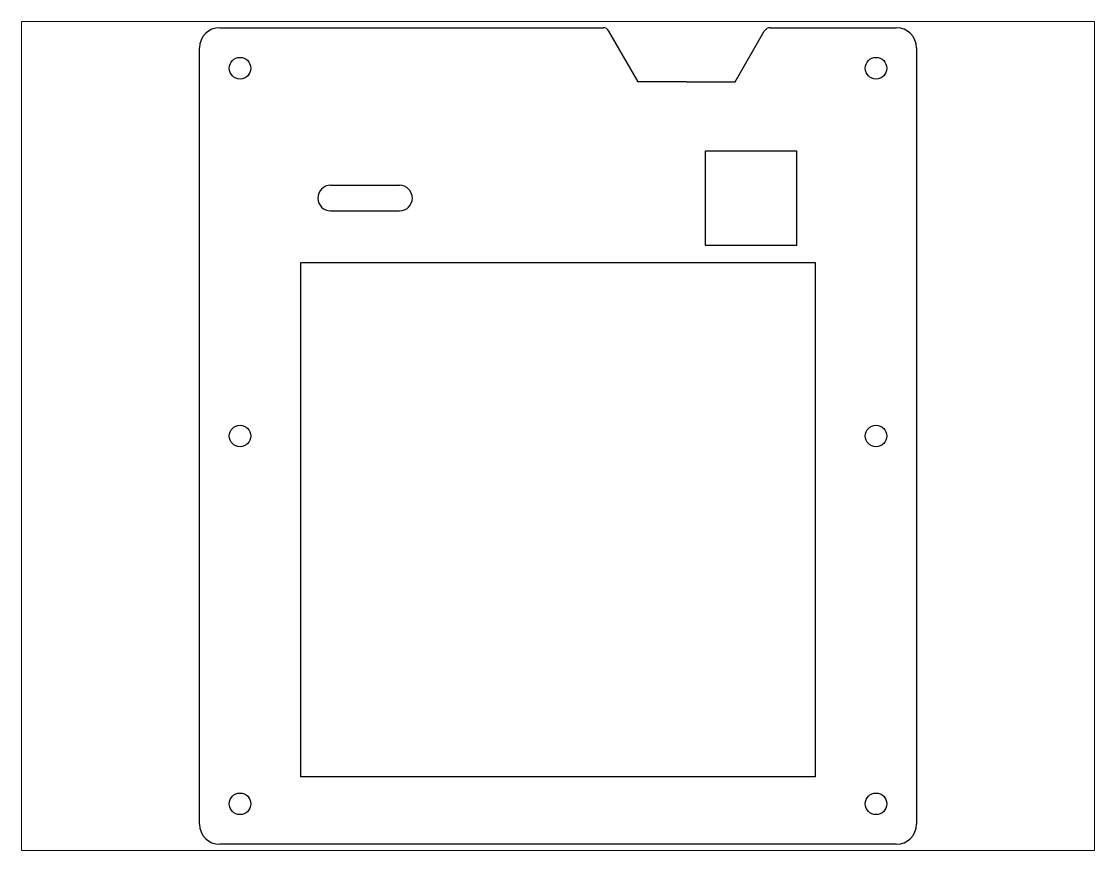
# Paper-space layout 'Layout1' of a CAD drawing. Extents: x 1.1 to 9.9, y 0.85 to 7.65.
# The model-space entities are those that its viewports show. They can reach past a viewport. Long polylines and large blocks are cut down to what shows.
import ezdxf

# ---------------------------------------------------------------- set-up
doc = ezdxf.new("R2010")
doc.units = 0
doc.header["$MEASUREMENT"] = 0

msp = doc.modelspace()

# ---------------------------------------------------------------- linework, layer by layer
at = {"linetype": 'Continuous'}
for p, q in [((3.1, 121.26), (53.2, 121.26)), ((53.2, 121.26), (59.87, 121.26)), ((84.62, 121.26), (103.3, 121.26)), ((65.07, 113.26), (60.74, 120.76)), ((79.42, 113.26), (83.75, 120.76)), ((72.24, 113.26), (65.07, 113.26)), ((72.24, 113.26), (79.42, 113.26)), ((75.02, 89.02), (75.02, 103.02)), ((75.02, 103.02), (81.77, 103.02)), ((81.77, 103.02), (88.52, 103.02)), ((88.52, 103.02), (88.52, 89.02)), ((19.52, 97.92), (29.72, 97.92)), ((19.52, 94.12), (29.72, 94.12)), ((88.52, 89.02), (75.02, 89.02))]:
    msp.add_line(p, q, dxfattribs=at)
at = {"color": 0}
for p, q in [((0.1, 3.29), (0.1, 118.26)), ((106.3, 118.26), (106.3, 3.29)), ((15.09, 86.5), (91.3, 86.5)), ((15.09, 10.3), (15.09, 86.5)), ((91.3, 86.5), (91.3, 10.3)), ((91.3, 10.3), (15.09, 10.3)), ((103.3, 0.29), (3.1, 0.29))]:
    msp.add_line(p, q, dxfattribs=at)
at = {"linetype": 'Continuous'}
for centre in [(6.1, 115.26), (100.3, 115.26), (6.1, 60.78), (100.3, 60.78), (6.1, 6.29), (100.3, 6.29)]:
    msp.add_circle(centre, 1.6, dxfattribs=at)
for centre, radius, start, end in [((3.1, 118.26), 3, 90, 180), ((59.87, 120.26), 1, 30, 90), ((84.62, 120.26), 1, 90, 150), ((103.3, 118.26), 3, 0, 90), ((19.52, 96.02), 1.9, 90, 270), ((29.72, 96.02), 1.9, 270, 90)]:
    msp.add_arc(centre, radius, start, end, dxfattribs=at)
at = {"color": 0}
for centre, start, end in [((3.1, 3.29), 180, 270), ((103.3, 3.29), 270, 0)]:
    msp.add_arc(centre, 3, start, end, dxfattribs=at)

psp = doc.layouts.get("Layout1")

# ---------------------------------------------------------------- viewports
at = {"layer": '0', "linetype": 'Continuous'}
psp.add_viewport(center=(5.5, 4.25), size=(8.8, 6.8), view_center_point=(53.195, 60.7775), view_height=122.816607, dxfattribs=at)

doc.saveas('drawing.dxf')
